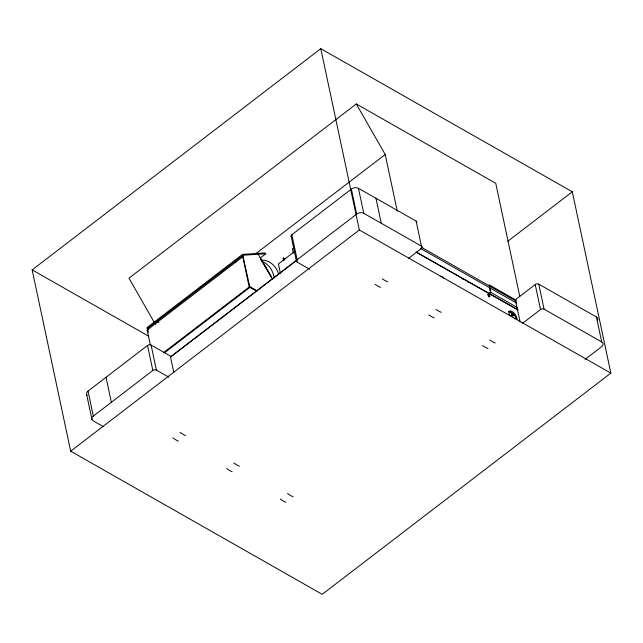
<?xml version="1.0" encoding="UTF-8"?>
<svg xmlns="http://www.w3.org/2000/svg" width="643" height="643" viewBox="0 0 643 643"><rect width="100%" height="100%" fill="white"/><g stroke="black" fill="none" stroke-linecap="round" stroke-linejoin="round"><path stroke-width="0.96" d="M489.106 297.219L489.588 295.089L488.487 294.108L487.812 294.39L489.154 296.495L490.022 296.351L489.588 295.089M488.487 294.108L487.957 295.008L488.945 296.238M512.76 315.914L513.363 315.408L513.066 314.58L511.298 314.877L511.748 315.962L512.76 315.914L512.222 315.062M291.416 236.817A2.54 1.656 -12 0 1 291.866 234.743L351.359 189.098A5.088 3.311 -12 0 1 358.456 188.319L416.142 221.112A2.54 1.656 -12 0 1 416.752 222.671M309.653 269.248L297.114 262.127A2.54 1.656 -12 0 1 297.17 259.748L356.664 214.095A5.088 3.311 -12 0 1 363.769 213.323L421.446 246.116A2.54 1.656 -12 0 1 421.398 248.495L408.699 258.229M32.15 269.891L320.785 48.667L572.31 191.799L610.85 373.109L322.215 594.333L70.69 451.201L32.15 269.891L148.774 336.257M519.777 296.343L495.761 183.327L356.294 103.965L128.986 278.178L154.424 322.609M260.246 257.964L265.712 253.776L265.221 252.916L242.58 254.363L146.966 327.641L148.276 332.375M147.456 328.493L243.062 255.215L265.712 253.776M150.269 344.64L147.167 330.02L242.773 256.742L243.472 257.136M255.673 253.784L385.221 154.497L356.294 103.965M87.11 395.244A5.088 3.311 -12 0 1 88.003 391.105L147.536 345.476A2.54 1.656 -12 0 1 151.089 345.082L170.307 356.029L173.771 372.377M293.931 247.676L292.38 248.873L293.28 253.117M285.195 258.92L283.539 257.98L282.976 258.414L283.499 260.873M295.024 251.196L278.411 263.927L280.469 273.596M163.145 352.911L249.733 286.601L257.361 290.933M164.64 352.694L249.894 287.357L242.58 254.363M103.523 426.735L93.195 420.86A5.088 3.311 -12 0 1 93.315 416.101L152.841 370.472A2.54 1.656 -12 0 1 156.394 370.087L168.924 377.224M170.467 356.961L297.042 259.949M170.331 357.138L296.905 260.126M70.69 451.201L359.324 229.969L320.785 48.667M507.729 241.302L572.31 191.799M488.993 293.481L490.496 292.332L489.556 287.903M489.323 293.505L490.77 292.396L489.162 284.841L516.393 300.337M597.62 320.061A5.088 3.311 -12 0 0 596.399 316.951L538.762 284.15A2.54 1.656 -12 0 0 535.209 284.544L515.365 299.751L520.074 321.87M514.255 318.872L515.847 317.65M522.277 323.533L540.53 309.54A2.54 1.656 -12 0 1 544.082 309.154L601.727 341.955A5.088 3.311 -12 0 1 601.607 346.706L585.138 359.333M158.893 322.191L155.389 322.408A1.905 1.632 86.4 0 1 155.51 324.313M416.117 252.008L518.218 309.958M416.455 252.329L517.358 309.629M421.752 247.467L516.249 301.237M420.418 248.367L516.65 303.126M490.77 292.396L517.149 307.41M461.73 278.459L463.362 279.384M467.437 281.706L469.068 282.631M508.525 311.566L514.609 315.03M359.324 229.969L610.85 373.109M256.67 291.207L249.195 286.955L242.773 256.742M147.167 330.02L147.866 330.422M511.748 315.962L511.33 315.391L511.932 314.765L513.05 314.797L513.363 315.408M260.391 257.851L271.378 277.045L260.849 259.258M258.213 254.25L272.375 278.99M596.399 316.951L601.727 341.955M538.762 284.15L544.082 309.154M535.209 284.544L540.53 309.54M416.142 221.112L421.446 246.116M385.221 154.497L397.278 211.193M375.938 198.245L381.243 223.25M358.456 188.319L363.769 213.323M351.359 189.098L356.664 214.095M291.866 234.743L297.17 259.748M296.503 259.242L297.114 262.127M291.175 236.439L296.479 261.444M283.539 257.98L284.061 260.431M242.347 255.769L242.757 257.706M148.171 327.938L148.589 329.883M151.089 345.082L156.394 370.087M147.536 345.476L152.841 370.472M106.047 377.264L111.352 402.269M88.003 391.105L93.315 416.101M86.628 394.489L91.933 419.493M236.174 262.127A1.905 1.632 86.4 0 1 235.129 261.299M260.937 260.102A20.343 17.417 86.4 0 1 278.652 274.143M261.998 261.412A20.343 17.417 86.4 0 1 274.143 277.937M232.155 471.777A30.518 13.688 52.5 0 1 226.649 468.514M239.373 466.247A30.518 13.688 52.5 0 1 233.867 462.984M285.83 502.32A30.518 13.688 52.5 0 1 280.324 499.056M293.047 496.79A30.518 13.688 52.5 0 1 287.542 493.527M178.312 441.138A30.518 13.688 52.5 0 1 172.806 437.875M185.522 435.608A30.518 13.688 52.5 0 1 180.024 432.345M441.371 312.353A30.518 13.688 52.5 0 1 435.938 309.387M434.162 317.883A30.518 13.688 52.5 0 1 428.72 314.917M387.697 281.811A30.518 13.688 52.5 0 1 382.264 278.845M380.487 287.341A30.518 13.688 52.5 0 1 375.046 284.375M495.223 342.992A30.518 13.688 52.5 0 1 489.781 340.034M488.005 348.522A30.518 13.688 52.5 0 1 482.563 345.564M509.971 315.858A5.723 2.564 52.5 0 1 512.021 311.421A5.723 2.564 52.5 0 1 516.779 319.732M509.272 311.566A5.723 2.564 52.5 0 1 515.951 318.598M440.286 276.217A5.723 2.564 52.5 0 1 444.217 278.451"/></g></svg>
